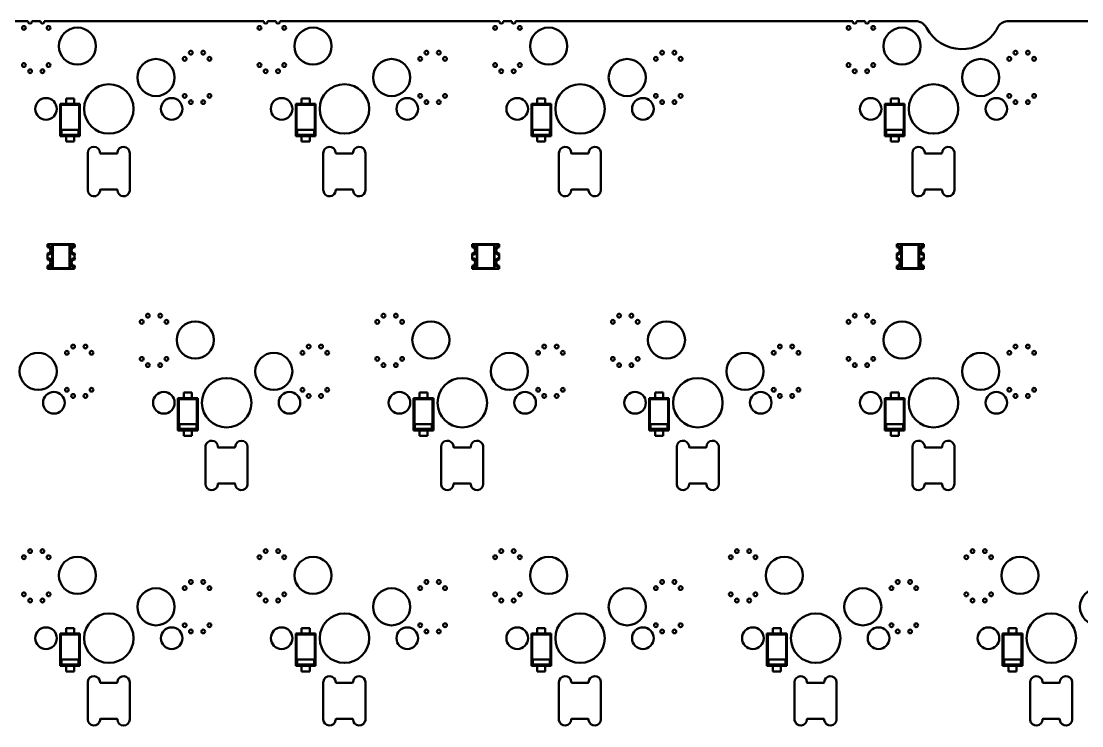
# Model space of a CAD drawing. Header units: millimetres. Extents: x 43 to 387, y 137 to 261.
# Drawn here: x 210.1 to 295.8, y 197 to 254 of the extents above; entities that cross this region are included whole.
import ezdxf

# ---------------------------------------------------------------- set-up
doc = ezdxf.new("R2010")
doc.units = ezdxf.units.MM
doc.header["$LTSCALE"] = 0.75
doc.layers.add('Visible', color=7, linetype='Continuous', lineweight=50)

msp = doc.modelspace()

# ---------------------------------------------------------------- linework, layer by layer
at = {"layer": 'Visible', "extrusion": (0, 0, -1)}
for p, q in [((210.665, 253.991), (208.952, 253.991)), ((211.665, 253.991), (210.953, 253.991)), ((229.715, 253.992), (211.953, 253.991)), ((230.715, 253.992), (230.002, 253.992)), ((248.766, 253.994), (231.002, 253.992)), ((249.766, 253.994), (249.052, 253.994)), ((270.679, 253.995), (250.052, 253.994)), ((277.34, 253.993), (270.679, 253.995)), ((278.34, 253.992), (277.627, 253.993)), ((282.412, 253.991), (278.627, 253.992)), ((289.915, 253.991), (289.807, 253.988)), ((296.39, 253.991), (289.915, 253.991)), ((283.294, 253.461), (283.241, 253.555)), ((289.032, 253.461), (288.943, 253.299)), ((213.717, 247.298), (213.242, 247.298)), ((213.242, 247.298), (213.305, 247.235)), ((213.242, 247.298), (213.242, 244.698)), ((214.779, 247.235), (213.305, 247.235)), ((213.305, 247.235), (213.305, 244.761)), ((214.367, 247.748), (213.717, 247.748)), ((213.717, 247.298), (213.717, 247.748)), ((214.367, 247.298), (213.717, 247.298)), ((214.367, 247.298), (214.367, 247.748)), ((214.842, 247.298), (214.367, 247.298)), ((214.842, 247.298), (214.779, 247.235)), ((214.779, 244.761), (214.779, 247.235)), ((214.842, 244.698), (214.842, 247.298)), ((232.767, 247.298), (232.292, 247.298)), ((232.292, 247.298), (232.355, 247.235)), ((232.292, 247.298), (232.292, 244.698)), ((233.829, 247.235), (232.355, 247.235)), ((232.355, 247.235), (232.355, 244.761)), ((233.417, 247.748), (232.767, 247.748)), ((232.767, 247.298), (232.767, 247.748)), ((233.417, 247.298), (232.767, 247.298)), ((233.417, 247.298), (233.417, 247.748)), ((233.892, 247.298), (233.417, 247.298)), ((233.892, 247.298), (233.829, 247.235)), ((233.829, 244.761), (233.829, 247.235)), ((233.892, 244.698), (233.892, 247.298)), ((251.817, 247.298), (251.342, 247.298)), ((251.342, 247.298), (251.405, 247.235)), ((251.342, 247.298), (251.342, 244.698)), ((252.879, 247.235), (251.405, 247.235)), ((251.405, 247.235), (251.405, 244.761)), ((252.467, 247.748), (251.817, 247.748)), ((251.817, 247.298), (251.817, 247.748)), ((252.467, 247.298), (251.817, 247.298)), ((252.467, 247.298), (252.467, 247.748)), ((252.942, 247.298), (252.467, 247.298)), ((252.942, 247.298), (252.879, 247.235)), ((252.879, 244.761), (252.879, 247.235)), ((252.942, 244.698), (252.942, 247.298)), ((280.392, 247.298), (279.917, 247.298)), ((279.917, 247.298), (279.98, 247.235)), ((279.917, 247.298), (279.917, 244.698)), ((281.454, 247.235), (279.98, 247.235)), ((279.98, 247.235), (279.98, 244.761)), ((281.042, 247.748), (280.392, 247.748)), ((280.392, 247.298), (280.392, 247.748)), ((281.042, 247.298), (280.392, 247.298)), ((281.042, 247.298), (281.042, 247.748)), ((281.517, 247.298), (281.042, 247.298)), ((281.517, 247.298), (281.454, 247.235)), ((281.454, 244.761), (281.454, 247.235)), ((281.517, 244.698), (281.517, 247.298)), ((213.242, 244.698), (213.305, 244.761)), ((213.242, 244.698), (213.717, 244.698)), ((213.305, 244.761), (214.779, 244.761)), ((213.355, 245.211), (214.729, 245.211)), ((213.355, 244.811), (213.355, 245.211)), ((213.355, 244.811), (214.729, 244.811)), ((213.717, 244.698), (214.367, 244.698)), ((213.717, 244.698), (213.717, 244.248)), ((214.367, 244.698), (214.842, 244.698)), ((214.367, 244.698), (214.367, 244.248)), ((214.729, 244.811), (214.729, 245.211)), ((214.842, 244.698), (214.779, 244.761)), ((232.292, 244.698), (232.355, 244.761)), ((232.292, 244.698), (232.767, 244.698)), ((232.355, 244.761), (233.829, 244.761)), ((232.405, 245.211), (233.779, 245.211)), ((232.405, 244.811), (232.405, 245.211)), ((232.405, 244.811), (233.779, 244.811)), ((232.767, 244.698), (233.417, 244.698)), ((232.767, 244.698), (232.767, 244.248)), ((233.417, 244.698), (233.892, 244.698)), ((233.417, 244.698), (233.417, 244.248)), ((233.779, 244.811), (233.779, 245.211)), ((233.892, 244.698), (233.829, 244.761)), ((251.342, 244.698), (251.405, 244.761)), ((251.342, 244.698), (251.817, 244.698)), ((251.405, 244.761), (252.879, 244.761)), ((251.455, 245.211), (252.829, 245.211)), ((251.455, 244.811), (251.455, 245.211)), ((251.455, 244.811), (252.829, 244.811)), ((251.817, 244.698), (252.467, 244.698)), ((251.817, 244.698), (251.817, 244.248)), ((252.467, 244.698), (252.942, 244.698)), ((252.467, 244.698), (252.467, 244.248)), ((252.829, 244.811), (252.829, 245.211)), ((252.942, 244.698), (252.879, 244.761)), ((279.917, 244.698), (279.98, 244.761)), ((279.917, 244.698), (280.392, 244.698)), ((279.98, 244.761), (281.454, 244.761)), ((280.03, 245.211), (281.404, 245.211)), ((280.03, 244.811), (280.03, 245.211)), ((280.03, 244.811), (281.404, 244.811)), ((280.392, 244.698), (281.042, 244.698)), ((280.392, 244.698), (280.392, 244.248)), ((281.042, 244.698), (281.517, 244.698)), ((281.042, 244.698), (281.042, 244.248)), ((281.404, 244.811), (281.404, 245.211)), ((281.517, 244.698), (281.454, 244.761)), ((213.717, 244.248), (214.367, 244.248)), ((232.767, 244.248), (233.417, 244.248)), ((251.817, 244.248), (252.467, 244.248)), ((280.392, 244.248), (281.042, 244.248)), ((215.469, 240.328), (215.469, 243.328)), ((216.469, 243.328), (216.471, 243.308)), ((216.519, 243.278), (217.819, 243.278)), ((217.819, 243.278), (217.839, 243.28)), ((217.869, 243.328), (217.871, 243.4)), ((218.869, 243.328), (218.869, 240.328)), ((234.519, 240.328), (234.519, 243.328)), ((235.516, 243.4), (235.519, 243.328)), ((235.549, 243.28), (235.569, 243.278)), ((235.569, 243.278), (236.869, 243.278)), ((237.916, 243.4), (237.919, 243.328)), ((237.919, 243.328), (237.919, 240.328)), ((253.569, 240.328), (253.569, 243.328)), ((254.566, 243.4), (254.569, 243.328)), ((254.599, 243.28), (254.619, 243.278)), ((254.619, 243.278), (255.919, 243.278)), ((255.967, 243.308), (255.969, 243.328)), ((256.966, 243.4), (256.969, 243.328)), ((256.969, 243.328), (256.969, 240.328)), ((282.144, 240.328), (282.144, 243.328)), ((283.141, 243.4), (283.144, 243.328)), ((283.174, 243.28), (283.194, 243.278)), ((283.194, 243.278), (284.494, 243.278)), ((284.542, 243.308), (284.544, 243.328)), ((285.541, 243.4), (285.544, 243.328)), ((285.544, 243.328), (285.544, 240.328)), ((216.469, 240.328), (216.466, 240.257)), ((216.519, 240.378), (216.499, 240.376)), ((217.819, 240.378), (216.519, 240.378)), ((217.869, 240.328), (217.867, 240.348)), ((218.869, 240.328), (218.866, 240.257)), ((234.521, 240.257), (234.519, 240.328)), ((235.521, 240.348), (235.519, 240.328)), ((236.869, 240.378), (235.569, 240.378)), ((236.889, 240.376), (236.869, 240.378)), ((236.921, 240.257), (236.919, 240.328)), ((253.571, 240.257), (253.569, 240.328)), ((255.919, 240.378), (254.619, 240.378)), ((255.939, 240.376), (255.919, 240.378)), ((255.971, 240.257), (255.969, 240.328)), ((282.146, 240.257), (282.144, 240.328)), ((283.146, 240.348), (283.144, 240.328)), ((284.494, 240.378), (283.194, 240.378)), ((284.514, 240.376), (284.494, 240.378)), ((284.546, 240.257), (284.544, 240.328)), ((212.217, 235.833), (212.217, 235.708)), ((212.227, 235.833), (212.217, 235.833)), ((212.227, 235.833), (212.227, 235.958)), ((212.227, 235.958), (214.407, 235.958)), ((214.042, 235.958), (212.592, 235.958)), ((212.641, 235.909), (212.592, 235.958)), ((212.592, 235.958), (212.592, 235.464)), ((213.993, 235.909), (212.641, 235.909)), ((212.641, 235.909), (212.641, 234.007)), ((213.993, 235.909), (214.042, 235.958)), ((213.993, 234.007), (213.993, 235.909)), ((214.042, 233.958), (214.042, 235.958)), ((214.407, 235.958), (214.407, 235.833)), ((214.407, 235.833), (214.417, 235.833)), ((214.417, 235.708), (214.417, 235.833)), ((246.547, 235.833), (246.547, 235.708)), ((246.557, 235.833), (246.547, 235.833)), ((246.557, 235.833), (246.557, 235.958)), ((246.557, 235.958), (248.737, 235.958)), ((248.372, 235.958), (246.922, 235.958)), ((246.971, 235.909), (246.922, 235.958)), ((246.922, 235.958), (246.922, 235.464)), ((248.323, 235.909), (246.971, 235.909)), ((246.971, 235.909), (246.971, 234.007)), ((248.323, 235.909), (248.372, 235.958)), ((248.323, 234.007), (248.323, 235.909)), ((248.372, 233.958), (248.372, 235.958)), ((248.737, 235.958), (248.737, 235.833)), ((248.737, 235.833), (248.747, 235.833)), ((248.747, 235.708), (248.747, 235.833)), ((280.877, 235.833), (280.877, 235.708)), ((280.887, 235.833), (280.877, 235.833)), ((280.887, 235.833), (280.887, 235.958)), ((280.887, 235.958), (283.067, 235.958)), ((282.702, 235.958), (281.252, 235.958)), ((281.301, 235.909), (281.252, 235.958)), ((281.252, 235.958), (281.252, 235.464)), ((282.653, 235.909), (281.301, 235.909)), ((281.301, 235.909), (281.301, 234.007)), ((282.653, 235.909), (282.702, 235.958)), ((282.653, 234.007), (282.653, 235.909)), ((282.702, 233.958), (282.702, 235.958)), ((283.067, 235.958), (283.067, 235.833)), ((283.067, 235.833), (283.077, 235.833)), ((283.077, 235.708), (283.077, 235.833)), ((212.217, 235.208), (212.217, 235.083)), ((212.217, 235.083), (212.227, 235.083)), ((212.227, 234.833), (212.227, 235.083)), ((212.592, 235.452), (212.592, 233.958)), ((214.407, 235.083), (214.407, 234.833)), ((214.407, 235.083), (214.417, 235.083)), ((214.417, 235.083), (214.417, 235.208)), ((246.547, 235.208), (246.547, 235.083)), ((246.547, 235.083), (246.557, 235.083)), ((246.557, 234.833), (246.557, 235.083)), ((246.922, 235.452), (246.922, 233.958)), ((248.737, 235.083), (248.737, 234.833)), ((248.737, 235.083), (248.747, 235.083)), ((248.747, 235.083), (248.747, 235.208)), ((280.877, 235.208), (280.877, 235.083)), ((280.877, 235.083), (280.887, 235.083)), ((280.887, 234.833), (280.887, 235.083)), ((281.252, 235.452), (281.252, 233.958)), ((283.067, 235.083), (283.067, 234.833)), ((283.067, 235.083), (283.077, 235.083)), ((283.077, 235.083), (283.077, 235.208)), ((212.227, 234.833), (212.217, 234.833)), ((212.217, 234.833), (212.217, 234.708)), ((212.217, 234.208), (212.217, 234.083)), ((214.407, 234.833), (214.417, 234.833)), ((214.417, 234.708), (214.417, 234.833)), ((214.417, 234.083), (214.417, 234.208)), ((246.557, 234.833), (246.547, 234.833)), ((246.547, 234.833), (246.547, 234.708)), ((246.547, 234.208), (246.547, 234.083)), ((248.737, 234.833), (248.747, 234.833)), ((248.747, 234.708), (248.747, 234.833)), ((248.747, 234.083), (248.747, 234.208)), ((280.887, 234.833), (280.877, 234.833)), ((280.877, 234.833), (280.877, 234.708)), ((280.877, 234.208), (280.877, 234.083)), ((283.067, 234.833), (283.077, 234.833)), ((283.077, 234.708), (283.077, 234.833)), ((283.077, 234.083), (283.077, 234.208)), ((212.227, 234.083), (212.217, 234.083)), ((212.227, 233.958), (212.227, 234.083)), ((214.407, 233.958), (212.227, 233.958)), ((212.641, 234.007), (212.592, 233.958)), ((212.592, 233.958), (214.042, 233.958)), ((212.641, 234.007), (213.993, 234.007)), ((213.993, 234.007), (214.042, 233.958)), ((214.407, 234.083), (214.407, 233.958)), ((214.407, 234.083), (214.417, 234.083)), ((246.557, 234.083), (246.547, 234.083)), ((246.557, 233.958), (246.557, 234.083)), ((248.737, 233.958), (246.557, 233.958)), ((246.971, 234.007), (246.922, 233.958)), ((246.922, 233.958), (248.372, 233.958)), ((246.971, 234.007), (248.323, 234.007)), ((248.323, 234.007), (248.372, 233.958)), ((248.737, 234.083), (248.737, 233.958)), ((248.737, 234.083), (248.747, 234.083)), ((280.887, 234.083), (280.877, 234.083)), ((280.887, 233.958), (280.887, 234.083)), ((283.067, 233.958), (280.887, 233.958)), ((281.301, 234.007), (281.252, 233.958)), ((281.252, 233.958), (282.702, 233.958)), ((281.301, 234.007), (282.653, 234.007)), ((282.653, 234.007), (282.702, 233.958)), ((283.067, 234.083), (283.067, 233.958)), ((283.067, 234.083), (283.077, 234.083)), ((223.892, 223.936), (223.242, 223.936)), ((223.242, 223.486), (223.242, 223.936)), ((223.892, 223.486), (223.892, 223.936)), ((242.942, 223.936), (242.292, 223.936)), ((242.292, 223.486), (242.292, 223.936)), ((242.942, 223.486), (242.942, 223.936)), ((261.992, 223.936), (261.342, 223.936)), ((261.342, 223.486), (261.342, 223.936)), ((261.992, 223.486), (261.992, 223.936)), ((281.042, 223.936), (280.392, 223.936)), ((280.392, 223.486), (280.392, 223.936)), ((281.042, 223.486), (281.042, 223.936)), ((223.242, 223.486), (222.767, 223.486)), ((222.767, 223.486), (222.83, 223.423)), ((222.767, 223.486), (222.767, 220.886)), ((224.304, 223.423), (222.83, 223.423)), ((222.83, 223.423), (222.83, 220.949)), ((223.892, 223.486), (223.242, 223.486)), ((224.367, 223.486), (223.892, 223.486)), ((224.367, 223.486), (224.304, 223.423)), ((224.304, 220.949), (224.304, 223.423)), ((224.367, 220.886), (224.367, 223.486)), ((242.292, 223.486), (241.817, 223.486)), ((241.817, 223.486), (241.88, 223.423)), ((241.817, 223.486), (241.817, 220.886)), ((243.354, 223.423), (241.88, 223.423)), ((241.88, 223.423), (241.88, 220.949)), ((242.942, 223.486), (242.292, 223.486)), ((243.417, 223.486), (242.942, 223.486)), ((243.417, 223.486), (243.354, 223.423)), ((243.354, 220.949), (243.354, 223.423)), ((243.417, 220.886), (243.417, 223.486)), ((261.342, 223.486), (260.867, 223.486)), ((260.867, 223.486), (260.93, 223.423)), ((260.867, 223.486), (260.867, 220.886)), ((262.404, 223.423), (260.93, 223.423)), ((260.93, 223.423), (260.93, 220.949)), ((261.992, 223.486), (261.342, 223.486)), ((262.467, 223.486), (261.992, 223.486)), ((262.467, 223.486), (262.404, 223.423)), ((262.404, 220.949), (262.404, 223.423)), ((262.467, 220.886), (262.467, 223.486)), ((280.392, 223.486), (279.917, 223.486)), ((279.917, 223.486), (279.98, 223.423)), ((279.917, 223.486), (279.917, 220.886)), ((281.454, 223.423), (279.98, 223.423)), ((279.98, 223.423), (279.98, 220.949)), ((281.042, 223.486), (280.392, 223.486)), ((281.517, 223.486), (281.042, 223.486)), ((281.517, 223.486), (281.454, 223.423)), ((281.454, 220.949), (281.454, 223.423)), ((281.517, 220.886), (281.517, 223.486)), ((222.88, 221.399), (224.254, 221.399)), ((222.88, 220.999), (222.88, 221.399)), ((224.254, 220.999), (224.254, 221.399)), ((241.93, 221.399), (243.304, 221.399)), ((241.93, 220.999), (241.93, 221.399)), ((243.304, 220.999), (243.304, 221.399)), ((260.98, 221.399), (262.354, 221.399)), ((260.98, 220.999), (260.98, 221.399)), ((262.354, 220.999), (262.354, 221.399)), ((280.03, 221.399), (281.404, 221.399)), ((280.03, 220.999), (280.03, 221.399)), ((281.404, 220.999), (281.404, 221.399)), ((222.767, 220.886), (222.83, 220.949)), ((222.767, 220.886), (223.242, 220.886)), ((222.83, 220.949), (224.304, 220.949)), ((222.88, 220.999), (224.254, 220.999)), ((223.242, 220.886), (223.892, 220.886)), ((223.242, 220.886), (223.242, 220.436)), ((223.242, 220.436), (223.892, 220.436)), ((223.892, 220.886), (224.367, 220.886)), ((223.892, 220.886), (223.892, 220.436)), ((224.367, 220.886), (224.304, 220.949)), ((241.817, 220.886), (241.88, 220.949)), ((241.817, 220.886), (242.292, 220.886)), ((241.88, 220.949), (243.354, 220.949)), ((241.93, 220.999), (243.304, 220.999)), ((242.292, 220.886), (242.942, 220.886)), ((242.292, 220.886), (242.292, 220.436)), ((242.292, 220.436), (242.942, 220.436)), ((242.942, 220.886), (243.417, 220.886)), ((242.942, 220.886), (242.942, 220.436)), ((243.417, 220.886), (243.354, 220.949)), ((260.867, 220.886), (260.93, 220.949)), ((260.867, 220.886), (261.342, 220.886)), ((260.93, 220.949), (262.404, 220.949)), ((260.98, 220.999), (262.354, 220.999)), ((261.342, 220.886), (261.992, 220.886)), ((261.342, 220.886), (261.342, 220.436)), ((261.342, 220.436), (261.992, 220.436)), ((261.992, 220.886), (262.467, 220.886)), ((261.992, 220.886), (261.992, 220.436)), ((262.467, 220.886), (262.404, 220.949)), ((279.917, 220.886), (279.98, 220.949)), ((279.917, 220.886), (280.392, 220.886)), ((279.98, 220.949), (281.454, 220.949)), ((280.03, 220.999), (281.404, 220.999)), ((280.392, 220.886), (281.042, 220.886)), ((280.392, 220.886), (280.392, 220.436)), ((280.392, 220.436), (281.042, 220.436)), ((281.042, 220.886), (281.517, 220.886)), ((281.042, 220.886), (281.042, 220.436)), ((281.517, 220.886), (281.454, 220.949)), ((224.995, 219.548), (224.997, 219.62)), ((224.995, 216.548), (224.995, 219.548)), ((225.995, 219.548), (225.997, 219.528)), ((228.395, 219.548), (228.395, 216.548)), ((244.045, 216.548), (244.045, 219.548)), ((245.042, 219.62), (245.045, 219.548)), ((246.443, 219.528), (246.445, 219.548)), ((247.442, 219.62), (247.445, 219.548)), ((247.445, 219.548), (247.445, 216.548)), ((263.095, 216.548), (263.095, 219.548)), ((264.092, 219.62), (264.095, 219.548)), ((265.493, 219.528), (265.495, 219.548)), ((266.492, 219.62), (266.495, 219.548)), ((266.495, 219.548), (266.495, 216.548)), ((282.145, 216.548), (282.145, 219.548)), ((283.142, 219.62), (283.145, 219.548)), ((284.543, 219.528), (284.545, 219.548)), ((285.542, 219.62), (285.545, 219.548)), ((285.545, 219.548), (285.545, 216.548)), ((226.045, 219.498), (227.345, 219.498)), ((227.345, 219.498), (227.365, 219.5)), ((245.075, 219.5), (245.095, 219.498)), ((245.095, 219.498), (246.395, 219.498)), ((264.125, 219.5), (264.145, 219.498)), ((264.145, 219.498), (265.445, 219.498)), ((283.175, 219.5), (283.195, 219.498)), ((283.195, 219.498), (284.495, 219.498)), ((225.995, 216.548), (225.992, 216.477)), ((226.045, 216.598), (226.025, 216.596)), ((227.345, 216.598), (226.045, 216.598)), ((227.395, 216.548), (227.393, 216.568)), ((228.395, 216.548), (228.392, 216.477)), ((244.047, 216.477), (244.045, 216.548)), ((245.047, 216.568), (245.045, 216.548)), ((246.395, 216.598), (245.095, 216.598)), ((246.447, 216.477), (246.445, 216.548)), ((263.097, 216.477), (263.095, 216.548)), ((264.097, 216.568), (264.095, 216.548)), ((265.445, 216.598), (264.145, 216.598)), ((265.497, 216.477), (265.495, 216.548)), ((282.147, 216.477), (282.145, 216.548)), ((284.495, 216.598), (283.195, 216.598)), ((284.515, 216.596), (284.495, 216.598)), ((284.547, 216.477), (284.545, 216.548)), ((213.717, 204.436), (213.242, 204.436)), ((213.242, 204.436), (213.305, 204.373)), ((213.242, 204.436), (213.242, 201.836)), ((214.779, 204.373), (213.305, 204.373)), ((213.305, 204.373), (213.305, 201.899)), ((214.367, 204.886), (213.717, 204.886)), ((213.717, 204.436), (213.717, 204.886)), ((214.367, 204.436), (213.717, 204.436)), ((214.367, 204.436), (214.367, 204.886)), ((214.842, 204.436), (214.367, 204.436)), ((214.842, 204.436), (214.779, 204.373)), ((214.779, 201.899), (214.779, 204.373)), ((214.842, 201.836), (214.842, 204.436)), ((232.767, 204.436), (232.292, 204.436)), ((232.292, 204.436), (232.355, 204.373)), ((232.292, 204.436), (232.292, 201.836)), ((233.829, 204.373), (232.355, 204.373)), ((232.355, 204.373), (232.355, 201.899)), ((233.417, 204.886), (232.767, 204.886)), ((232.767, 204.436), (232.767, 204.886)), ((233.417, 204.436), (232.767, 204.436)), ((233.417, 204.436), (233.417, 204.886)), ((233.892, 204.436), (233.417, 204.436)), ((233.892, 204.436), (233.829, 204.373)), ((233.829, 201.899), (233.829, 204.373)), ((233.892, 201.836), (233.892, 204.436)), ((251.817, 204.436), (251.342, 204.436)), ((251.342, 204.436), (251.405, 204.373)), ((251.342, 204.436), (251.342, 201.836)), ((252.879, 204.373), (251.405, 204.373)), ((251.405, 204.373), (251.405, 201.899)), ((252.467, 204.886), (251.817, 204.886)), ((251.817, 204.436), (251.817, 204.886)), ((252.467, 204.436), (251.817, 204.436)), ((252.467, 204.436), (252.467, 204.886)), ((252.942, 204.436), (252.467, 204.436)), ((252.942, 204.436), (252.879, 204.373)), ((252.879, 201.899), (252.879, 204.373)), ((252.942, 201.836), (252.942, 204.436)), ((270.867, 204.436), (270.392, 204.436)), ((270.392, 204.436), (270.455, 204.373)), ((270.392, 204.436), (270.392, 201.836)), ((271.929, 204.373), (270.455, 204.373)), ((270.455, 204.373), (270.455, 201.899)), ((271.517, 204.886), (270.867, 204.886)), ((270.867, 204.436), (270.867, 204.886)), ((271.517, 204.436), (270.867, 204.436)), ((271.517, 204.436), (271.517, 204.886)), ((271.992, 204.436), (271.517, 204.436)), ((271.992, 204.436), (271.929, 204.373)), ((271.929, 201.899), (271.929, 204.373)), ((271.992, 201.836), (271.992, 204.436)), ((289.917, 204.436), (289.442, 204.436)), ((289.442, 204.436), (289.505, 204.373)), ((289.442, 204.436), (289.442, 201.836)), ((290.979, 204.373), (289.505, 204.373)), ((289.505, 204.373), (289.505, 201.899)), ((290.567, 204.886), (289.917, 204.886)), ((289.917, 204.436), (289.917, 204.886)), ((290.567, 204.436), (289.917, 204.436)), ((290.567, 204.436), (290.567, 204.886)), ((291.042, 204.436), (290.567, 204.436)), ((291.042, 204.436), (290.979, 204.373)), ((290.979, 201.899), (290.979, 204.373)), ((291.042, 201.836), (291.042, 204.436)), ((213.242, 201.836), (213.305, 201.899)), ((213.242, 201.836), (213.717, 201.836)), ((213.305, 201.899), (214.779, 201.899)), ((213.355, 202.349), (214.729, 202.349)), ((213.355, 201.949), (213.355, 202.349)), ((213.355, 201.949), (214.729, 201.949)), ((213.717, 201.836), (214.367, 201.836)), ((213.717, 201.836), (213.717, 201.386)), ((214.367, 201.836), (214.842, 201.836)), ((214.367, 201.836), (214.367, 201.386)), ((214.729, 201.949), (214.729, 202.349)), ((214.842, 201.836), (214.779, 201.899)), ((232.292, 201.836), (232.355, 201.899)), ((232.292, 201.836), (232.767, 201.836)), ((232.355, 201.899), (233.829, 201.899)), ((232.405, 202.349), (233.779, 202.349)), ((232.405, 201.949), (232.405, 202.349)), ((232.405, 201.949), (233.779, 201.949)), ((232.767, 201.836), (233.417, 201.836)), ((232.767, 201.836), (232.767, 201.386)), ((233.417, 201.836), (233.892, 201.836)), ((233.417, 201.836), (233.417, 201.386)), ((233.779, 201.949), (233.779, 202.349)), ((233.892, 201.836), (233.829, 201.899)), ((251.342, 201.836), (251.405, 201.899)), ((251.342, 201.836), (251.817, 201.836)), ((251.405, 201.899), (252.879, 201.899)), ((251.455, 202.349), (252.829, 202.349)), ((251.455, 201.949), (251.455, 202.349)), ((251.455, 201.949), (252.829, 201.949)), ((251.817, 201.836), (252.467, 201.836)), ((251.817, 201.836), (251.817, 201.386)), ((252.467, 201.836), (252.942, 201.836)), ((252.467, 201.836), (252.467, 201.386)), ((252.829, 201.949), (252.829, 202.349)), ((252.942, 201.836), (252.879, 201.899)), ((270.392, 201.836), (270.455, 201.899)), ((270.392, 201.836), (270.867, 201.836)), ((270.455, 201.899), (271.929, 201.899)), ((270.505, 202.349), (271.879, 202.349)), ((270.505, 201.949), (270.505, 202.349)), ((270.505, 201.949), (271.879, 201.949)), ((270.867, 201.836), (271.517, 201.836)), ((270.867, 201.836), (270.867, 201.386)), ((271.517, 201.836), (271.992, 201.836)), ((271.517, 201.836), (271.517, 201.386)), ((271.879, 201.949), (271.879, 202.349)), ((271.992, 201.836), (271.929, 201.899)), ((289.442, 201.836), (289.505, 201.899)), ((289.442, 201.836), (289.917, 201.836)), ((289.505, 201.899), (290.979, 201.899)), ((289.555, 202.349), (290.929, 202.349)), ((289.555, 201.949), (289.555, 202.349)), ((289.555, 201.949), (290.929, 201.949)), ((289.917, 201.836), (290.567, 201.836)), ((289.917, 201.836), (289.917, 201.386)), ((290.567, 201.836), (291.042, 201.836)), ((290.567, 201.836), (290.567, 201.386)), ((290.929, 201.949), (290.929, 202.349)), ((291.042, 201.836), (290.979, 201.899)), ((213.717, 201.386), (214.367, 201.386)), ((232.767, 201.386), (233.417, 201.386)), ((251.817, 201.386), (252.467, 201.386)), ((270.867, 201.386), (271.517, 201.386)), ((289.917, 201.386), (290.567, 201.386)), ((215.47, 200.498), (215.472, 200.57)), ((215.47, 197.498), (215.47, 200.498)), ((216.47, 200.498), (216.472, 200.478)), ((216.52, 200.448), (217.82, 200.448)), ((217.82, 200.448), (217.84, 200.45)), ((217.87, 200.498), (217.872, 200.57)), ((218.87, 200.498), (218.87, 197.498)), ((234.52, 200.498), (234.522, 200.57)), ((234.52, 197.498), (234.52, 200.498)), ((235.52, 200.498), (235.522, 200.478)), ((235.57, 200.448), (236.87, 200.448)), ((236.87, 200.448), (236.89, 200.45)), ((236.92, 200.498), (236.922, 200.57)), ((237.92, 200.498), (237.92, 197.498)), ((253.57, 197.498), (253.57, 200.498)), ((254.567, 200.57), (254.57, 200.498)), ((254.6, 200.45), (254.62, 200.448)), ((254.62, 200.448), (255.92, 200.448)), ((255.968, 200.478), (255.97, 200.498)), ((256.967, 200.57), (256.97, 200.498)), ((256.97, 200.498), (256.97, 197.498)), ((272.62, 197.498), (272.62, 200.498)), ((273.617, 200.57), (273.62, 200.498)), ((273.65, 200.45), (273.67, 200.448)), ((273.67, 200.448), (274.97, 200.448)), ((275.018, 200.478), (275.02, 200.498)), ((276.017, 200.57), (276.02, 200.498)), ((276.02, 200.498), (276.02, 197.498)), ((291.67, 197.498), (291.67, 200.498)), ((292.667, 200.57), (292.67, 200.498)), ((292.72, 200.448), (294.02, 200.448)), ((294.068, 200.478), (294.07, 200.498)), ((295.067, 200.57), (295.07, 200.498)), ((295.07, 200.498), (295.07, 197.498)), ((216.47, 197.498), (216.467, 197.427)), ((216.52, 197.548), (216.5, 197.546)), ((217.82, 197.548), (216.52, 197.548)), ((217.87, 197.498), (217.868, 197.518)), ((235.52, 197.498), (235.517, 197.427)), ((235.57, 197.548), (235.55, 197.546)), ((236.87, 197.548), (235.57, 197.548)), ((236.92, 197.498), (236.918, 197.518)), ((237.92, 197.498), (237.917, 197.427)), ((253.572, 197.427), (253.57, 197.498)), ((254.572, 197.518), (254.57, 197.498)), ((255.92, 197.548), (254.62, 197.548)), ((255.94, 197.546), (255.92, 197.548)), ((255.972, 197.427), (255.97, 197.498)), ((272.622, 197.427), (272.62, 197.498)), ((273.622, 197.518), (273.62, 197.498)), ((274.97, 197.548), (273.67, 197.548)), ((274.99, 197.546), (274.97, 197.548)), ((275.022, 197.427), (275.02, 197.498)), ((291.672, 197.427), (291.67, 197.498)), ((292.672, 197.518), (292.67, 197.498)), ((294.02, 197.548), (292.72, 197.548)), ((294.04, 197.546), (294.02, 197.548)), ((294.072, 197.427), (294.07, 197.498))]:
    msp.add_line(p, q, dxfattribs=at)
at = {"layer": 'Visible'}
for centre, radius in [((210.309, 253.448), 0.15), ((212.309, 253.448), 0.15), ((214.639, 251.978), 1.5), ((229.359, 253.448), 0.15), ((231.359, 253.448), 0.15), ((233.689, 251.978), 1.5), ((248.409, 253.448), 0.15), ((250.409, 253.448), 0.15), ((252.739, 251.978), 1.5), ((276.984, 253.448), 0.15), ((278.984, 253.448), 0.15), ((281.314, 251.978), 1.5), ((223.809, 251.448), 0.15), ((224.809, 251.448), 0.15), ((242.859, 251.448), 0.15), ((243.859, 251.448), 0.15), ((261.909, 251.448), 0.15), ((262.909, 251.448), 0.15), ((290.484, 251.448), 0.15), ((291.484, 251.448), 0.15), ((210.309, 250.448), 0.15), ((212.309, 250.448), 0.15), ((220.989, 249.438), 1.5), ((223.309, 250.948), 0.15), ((225.309, 250.948), 0.15), ((229.359, 250.448), 0.15), ((231.359, 250.448), 0.15), ((240.039, 249.438), 1.5), ((242.359, 250.948), 0.15), ((244.359, 250.948), 0.15), ((248.409, 250.448), 0.15), ((250.409, 250.448), 0.15), ((259.089, 249.438), 1.5), ((261.409, 250.948), 0.15), ((263.409, 250.948), 0.15), ((276.984, 250.448), 0.15), ((278.984, 250.448), 0.15), ((287.664, 249.438), 1.5), ((289.984, 250.948), 0.15), ((291.984, 250.948), 0.15), ((210.809, 249.948), 0.15), ((211.809, 249.948), 0.15), ((229.859, 249.948), 0.15), ((230.859, 249.948), 0.15), ((248.909, 249.948), 0.15), ((249.909, 249.948), 0.15), ((277.484, 249.948), 0.15), ((278.484, 249.948), 0.15), ((217.179, 246.898), 2), ((236.229, 246.898), 2), ((255.279, 246.898), 2), ((283.854, 246.898), 2), ((223.309, 247.948), 0.15), ((225.309, 247.948), 0.15), ((242.359, 247.948), 0.15), ((244.359, 247.948), 0.15), ((261.409, 247.948), 0.15), ((263.409, 247.948), 0.15), ((289.984, 247.948), 0.15), ((291.984, 247.948), 0.15), ((212.099, 246.898), 0.875), ((222.259, 246.898), 0.875), ((223.809, 247.448), 0.15), ((224.809, 247.448), 0.15), ((231.149, 246.898), 0.875), ((241.309, 246.898), 0.875), ((242.859, 247.448), 0.15), ((243.859, 247.448), 0.15), ((250.199, 246.898), 0.875), ((260.359, 246.898), 0.875), ((261.909, 247.448), 0.15), ((262.909, 247.448), 0.15), ((278.774, 246.898), 0.875), ((288.934, 246.898), 0.875), ((290.484, 247.448), 0.15), ((291.484, 247.448), 0.15), ((219.835, 229.668), 0.15), ((220.335, 230.168), 0.15), ((221.335, 230.168), 0.15), ((221.835, 229.668), 0.15), ((238.885, 229.668), 0.15), ((239.385, 230.168), 0.15), ((240.385, 230.168), 0.15), ((240.885, 229.668), 0.15), ((257.935, 229.668), 0.15), ((258.435, 230.168), 0.15), ((259.435, 230.168), 0.15), ((259.935, 229.668), 0.15), ((276.985, 229.668), 0.15), ((277.485, 230.168), 0.15), ((278.485, 230.168), 0.15), ((278.985, 229.668), 0.15), ((224.165, 228.198), 1.5), ((243.215, 228.198), 1.5), ((262.265, 228.198), 1.5), ((281.315, 228.198), 1.5), ((213.785, 227.168), 0.15), ((214.285, 227.668), 0.15), ((215.285, 227.668), 0.15), ((215.785, 227.168), 0.15), ((232.835, 227.168), 0.15), ((233.335, 227.668), 0.15), ((234.335, 227.668), 0.15), ((234.835, 227.168), 0.15), ((251.885, 227.168), 0.15), ((252.385, 227.668), 0.15), ((253.385, 227.668), 0.15), ((253.885, 227.168), 0.15), ((270.935, 227.168), 0.15), ((271.435, 227.668), 0.15), ((272.435, 227.668), 0.15), ((272.935, 227.168), 0.15), ((289.985, 227.168), 0.15), ((290.485, 227.668), 0.15), ((291.485, 227.668), 0.15), ((291.985, 227.168), 0.15), ((211.465, 225.658), 1.5), ((219.835, 226.668), 0.15), ((221.835, 226.668), 0.15), ((230.515, 225.658), 1.5), ((238.885, 226.668), 0.15), ((240.885, 226.668), 0.15), ((249.565, 225.658), 1.5), ((257.935, 226.668), 0.15), ((259.935, 226.668), 0.15), ((268.615, 225.658), 1.5), ((276.985, 226.668), 0.15), ((278.985, 226.668), 0.15), ((287.665, 225.658), 1.5), ((220.335, 226.168), 0.15), ((221.335, 226.168), 0.15), ((239.385, 226.168), 0.15), ((240.385, 226.168), 0.15), ((258.435, 226.168), 0.15), ((259.435, 226.168), 0.15), ((277.485, 226.168), 0.15), ((278.485, 226.168), 0.15), ((226.705, 223.118), 2), ((245.755, 223.118), 2), ((264.805, 223.118), 2), ((283.855, 223.118), 2), ((212.735, 223.118), 0.875), ((213.785, 224.168), 0.15), ((214.285, 223.668), 0.15), ((215.285, 223.668), 0.15), ((215.785, 224.168), 0.15), ((221.625, 223.118), 0.875), ((231.785, 223.118), 0.875), ((232.835, 224.168), 0.15), ((233.335, 223.668), 0.15), ((234.335, 223.668), 0.15), ((234.835, 224.168), 0.15), ((240.675, 223.118), 0.875), ((250.835, 223.118), 0.875), ((251.885, 224.168), 0.15), ((252.385, 223.668), 0.15), ((253.385, 223.668), 0.15), ((253.885, 224.168), 0.15), ((259.725, 223.118), 0.875), ((269.885, 223.118), 0.875), ((270.935, 224.168), 0.15), ((271.435, 223.668), 0.15), ((272.435, 223.668), 0.15), ((272.935, 224.168), 0.15), ((278.775, 223.118), 0.875), ((288.935, 223.118), 0.875), ((289.985, 224.168), 0.15), ((290.485, 223.668), 0.15), ((291.485, 223.668), 0.15), ((291.985, 224.168), 0.15), ((210.81, 211.118), 0.15), ((211.81, 211.118), 0.15), ((229.86, 211.118), 0.15), ((230.86, 211.118), 0.15), ((248.91, 211.118), 0.15), ((249.91, 211.118), 0.15), ((267.96, 211.118), 0.15), ((268.96, 211.118), 0.15), ((287.01, 211.118), 0.15), ((288.01, 211.118), 0.15), ((210.31, 210.618), 0.15), ((212.31, 210.618), 0.15), ((214.64, 209.148), 1.5), ((229.36, 210.618), 0.15), ((231.36, 210.618), 0.15), ((233.69, 209.148), 1.5), ((248.41, 210.618), 0.15), ((250.41, 210.618), 0.15), ((252.74, 209.148), 1.5), ((267.46, 210.618), 0.15), ((269.46, 210.618), 0.15), ((271.79, 209.148), 1.5), ((286.51, 210.618), 0.15), ((288.51, 210.618), 0.15), ((290.84, 209.148), 1.5), ((223.81, 208.618), 0.15), ((224.81, 208.618), 0.15), ((242.86, 208.618), 0.15), ((243.86, 208.618), 0.15), ((261.91, 208.618), 0.15), ((262.91, 208.618), 0.15), ((280.96, 208.618), 0.15), ((281.96, 208.618), 0.15), ((210.31, 207.618), 0.15), ((212.31, 207.618), 0.15), ((220.99, 206.608), 1.5), ((223.31, 208.118), 0.15), ((225.31, 208.118), 0.15), ((229.36, 207.618), 0.15), ((231.36, 207.618), 0.15), ((240.04, 206.608), 1.5), ((242.36, 208.118), 0.15), ((244.36, 208.118), 0.15), ((248.41, 207.618), 0.15), ((250.41, 207.618), 0.15), ((259.09, 206.608), 1.5), ((261.41, 208.118), 0.15), ((263.41, 208.118), 0.15), ((267.46, 207.618), 0.15), ((269.46, 207.618), 0.15), ((278.14, 206.608), 1.5), ((280.46, 208.118), 0.15), ((282.46, 208.118), 0.15), ((286.51, 207.618), 0.15), ((288.51, 207.618), 0.15), ((297.19, 206.608), 1.5), ((210.81, 207.118), 0.15), ((211.81, 207.118), 0.15), ((229.86, 207.118), 0.15), ((230.86, 207.118), 0.15), ((248.91, 207.118), 0.15), ((249.91, 207.118), 0.15), ((267.96, 207.118), 0.15), ((268.96, 207.118), 0.15), ((287.01, 207.118), 0.15), ((288.01, 207.118), 0.15), ((217.18, 204.068), 2), ((236.23, 204.068), 2), ((255.28, 204.068), 2), ((274.33, 204.068), 2), ((293.38, 204.068), 2), ((223.31, 205.118), 0.15), ((225.31, 205.118), 0.15), ((242.36, 205.118), 0.15), ((244.36, 205.118), 0.15), ((261.41, 205.118), 0.15), ((263.41, 205.118), 0.15), ((280.46, 205.118), 0.15), ((282.46, 205.118), 0.15), ((212.1, 204.068), 0.875), ((222.26, 204.068), 0.875), ((223.81, 204.618), 0.15), ((224.81, 204.618), 0.15), ((231.15, 204.068), 0.875), ((241.31, 204.068), 0.875), ((242.86, 204.618), 0.15), ((243.86, 204.618), 0.15), ((250.2, 204.068), 0.875), ((260.36, 204.068), 0.875), ((261.91, 204.618), 0.15), ((262.91, 204.618), 0.15), ((269.25, 204.068), 0.875), ((279.41, 204.068), 0.875), ((280.96, 204.618), 0.15), ((281.96, 204.618), 0.15), ((288.3, 204.068), 0.875)]:
    msp.add_circle(centre, radius, dxfattribs=at)
for centre, radius, start, end in [((210.809, 253.948), 0.15, 163.44318, 16.56463), ((211.809, 253.948), 0.15, 163.41599, 16.59183), ((229.859, 253.948), 0.15, 162.92447, 17.08335), ((230.859, 253.948), 0.15, 162.8972, 17.11061), ((248.909, 253.948), 0.15, 162.40431, 17.6035), ((249.909, 253.948), 0.15, 162.37697, 17.63085), ((277.484, 253.948), 0.15, 162.76305, 17.19581), ((278.484, 253.948), 0.15, 162.90655, 17.05231), ((282.42, 253), 0.991, 34.04558, 90.49053), ((289.911, 253.003), 0.991, 96.02239, 152.47268), ((216.514, 243.325), 0.0465, 200.42305, 275.53642), ((217.822, 243.324), 0.0465, 290.42305, 5.53642), ((235.565, 243.324), 0.0465, 174.46358, 249.57695), ((236.869, 243.328), 0.05, 270.00133, 359.99867), ((254.615, 243.324), 0.0465, 174.46358, 249.57695), ((255.923, 243.325), 0.0465, 264.46358, 339.57695), ((283.19, 243.324), 0.0465, 174.46358, 249.57695), ((284.498, 243.325), 0.0465, 264.46358, 339.57695), ((216.515, 240.333), 0.0465, 110.42305, 185.53642), ((217.823, 240.332), 0.0465, 20.42305, 95.53642), ((235.564, 240.332), 0.0465, 84.46358, 159.57695), ((236.872, 240.333), 0.0465, 354.46358, 69.57695), ((254.619, 240.328), 0.05, 90.00133, 179.99867), ((255.922, 240.333), 0.0465, 354.46358, 69.57695), ((283.189, 240.332), 0.0465, 84.46358, 159.57695), ((284.497, 240.333), 0.0465, 354.46358, 69.57695), ((212.217, 235.458), 0.375, 271.52753, 88.47247), ((214.417, 235.458), 0.375, 90, 270), ((246.547, 235.458), 0.375, 271.52753, 88.47247), ((248.747, 235.458), 0.375, 90, 270), ((280.877, 235.458), 0.375, 271.52753, 88.47247), ((283.077, 235.458), 0.375, 90, 270), ((212.217, 234.458), 0.375, 270, 90), ((214.417, 234.458), 0.375, 90, 270), ((246.547, 234.458), 0.375, 270, 90), ((248.747, 234.458), 0.375, 90, 270), ((280.877, 234.458), 0.375, 270, 90), ((283.077, 234.458), 0.375, 90, 270), ((226.04, 219.545), 0.0465, 200.42305, 275.53642), ((227.348, 219.544), 0.0465, 290.42305, 5.53642), ((245.091, 219.544), 0.0465, 174.46358, 249.57695), ((246.399, 219.545), 0.0465, 264.46358, 339.57695), ((264.141, 219.544), 0.0465, 174.46358, 249.57695), ((265.449, 219.545), 0.0465, 264.46358, 339.57695), ((283.191, 219.544), 0.0465, 174.46358, 249.57695), ((284.499, 219.545), 0.0465, 264.46358, 339.57695), ((226.041, 216.553), 0.0465, 110.42305, 185.53642), ((227.349, 216.552), 0.0465, 20.42305, 95.53642), ((245.09, 216.552), 0.0465, 84.46358, 159.57695), ((246.395, 216.548), 0.05, 0.00133, 89.99867), ((264.14, 216.552), 0.0465, 84.46358, 159.57695), ((265.445, 216.548), 0.05, 0.00133, 89.99867), ((283.195, 216.548), 0.05, 90.00133, 179.99867), ((284.498, 216.553), 0.0465, 354.46358, 69.57695), ((216.515, 200.495), 0.0465, 200.42305, 275.53642), ((217.823, 200.494), 0.0465, 290.42305, 5.53642), ((235.565, 200.495), 0.0465, 200.42305, 275.53642), ((236.873, 200.494), 0.0465, 290.42305, 5.53642), ((254.616, 200.494), 0.0465, 174.46358, 249.57695), ((255.924, 200.495), 0.0465, 264.46358, 339.57695), ((273.666, 200.494), 0.0465, 174.46358, 249.57695), ((274.974, 200.495), 0.0465, 264.46358, 339.57695), ((292.72, 200.498), 0.05, 180.00133, 269.99867), ((294.024, 200.495), 0.0465, 264.46358, 339.57695), ((216.516, 197.503), 0.0465, 110.42305, 185.53642), ((217.824, 197.502), 0.0465, 20.42305, 95.53642), ((235.566, 197.503), 0.0465, 110.42305, 185.53642), ((236.874, 197.502), 0.0465, 20.42305, 95.53642), ((254.615, 197.502), 0.0465, 84.46358, 159.57695), ((255.923, 197.503), 0.0465, 354.46358, 69.57695), ((273.665, 197.502), 0.0465, 84.46358, 159.57695), ((274.973, 197.503), 0.0465, 354.46358, 69.57695), ((292.715, 197.502), 0.0465, 84.46358, 159.57695), ((294.023, 197.503), 0.0465, 354.46358, 69.57695)]:
    msp.add_arc(centre, radius, start, end, dxfattribs=at)
at = {"layer": 'Visible', "extrusion": (0, 0, -1)}
for centre, radius, start, end in [((-286.165, 254.985), 3.25, 211.25672, 332.03191), ((-215.969, 243.328), 0.5, 0, 180), ((-218.368, 243.33), 0.501, 8.03444, 180.16836), ((-235.02, 243.33), 0.501, 359.83164, 171.96556), ((-237.42, 243.33), 0.501, 359.83164, 171.96556), ((-254.07, 243.33), 0.501, 359.83164, 171.96556), ((-256.47, 243.33), 0.501, 359.83164, 171.96556), ((-282.645, 243.33), 0.501, 359.83164, 171.96556), ((-285.045, 243.33), 0.501, 359.83164, 171.96556), ((-215.97, 240.327), 0.501, 188.03444, 0.16836), ((-218.37, 240.327), 0.501, 188.03444, 0.16836), ((-235.018, 240.327), 0.501, 179.83164, 351.96556), ((-237.418, 240.327), 0.501, 179.83164, 351.96556), ((-254.068, 240.327), 0.501, 179.83164, 351.96556), ((-256.468, 240.327), 0.501, 179.83164, 351.96556), ((-282.643, 240.327), 0.501, 179.83164, 351.96556), ((-285.043, 240.327), 0.501, 179.83164, 351.96556), ((-212.217, 235.458), 0.25, 90, 270), ((-214.417, 235.458), 0.25, 270, 90), ((-246.547, 235.458), 0.25, 90, 270), ((-248.747, 235.458), 0.25, 270, 90), ((-280.877, 235.458), 0.25, 90, 270), ((-283.077, 235.458), 0.25, 270, 90), ((-212.217, 234.458), 0.25, 90, 270), ((-214.417, 234.458), 0.25, 270, 90), ((-246.547, 234.458), 0.25, 90, 270), ((-248.747, 234.458), 0.25, 270, 90), ((-280.877, 234.458), 0.25, 90, 270), ((-283.077, 234.458), 0.25, 270, 90), ((-225.494, 219.55), 0.501, 8.03444, 180.16836), ((-227.895, 219.548), 0.5, 0, 180), ((-244.546, 219.55), 0.501, 359.83164, 171.96556), ((-246.946, 219.55), 0.501, 359.83164, 171.96556), ((-263.596, 219.55), 0.501, 359.83164, 171.96556), ((-265.996, 219.55), 0.501, 359.83164, 171.96556), ((-282.646, 219.55), 0.501, 359.83164, 171.96556), ((-285.046, 219.55), 0.501, 359.83164, 171.96556), ((-225.496, 216.547), 0.501, 188.03444, 0.16836), ((-227.896, 216.547), 0.501, 188.03444, 0.16836), ((-244.544, 216.547), 0.501, 179.83164, 351.96556), ((-246.944, 216.547), 0.501, 179.83164, 351.96556), ((-263.594, 216.547), 0.501, 179.83164, 351.96556), ((-265.994, 216.547), 0.501, 179.83164, 351.96556), ((-282.644, 216.547), 0.501, 179.83164, 351.96556), ((-285.044, 216.547), 0.501, 179.83164, 351.96556), ((-215.969, 200.5), 0.501, 8.03444, 180.16836), ((-218.369, 200.5), 0.501, 8.03444, 180.16836), ((-235.019, 200.5), 0.501, 8.03444, 180.16836), ((-237.419, 200.5), 0.501, 8.03444, 180.16836), ((-254.071, 200.5), 0.501, 359.83164, 171.96556), ((-256.471, 200.5), 0.501, 359.83164, 171.96556), ((-273.121, 200.5), 0.501, 359.83164, 171.96556), ((-275.521, 200.5), 0.501, 359.83164, 171.96556), ((-292.171, 200.5), 0.501, 359.83164, 171.96556), ((-294.571, 200.5), 0.501, 359.83164, 171.96556), ((-215.971, 197.497), 0.501, 188.03444, 0.16836), ((-218.37, 197.498), 0.5, 180, 0), ((-235.021, 197.497), 0.501, 188.03444, 0.16836), ((-237.421, 197.497), 0.501, 188.03444, 0.16836), ((-254.069, 197.497), 0.501, 179.83164, 351.96556), ((-256.469, 197.497), 0.501, 179.83164, 351.96556), ((-273.119, 197.497), 0.501, 179.83164, 351.96556), ((-275.519, 197.497), 0.501, 179.83164, 351.96556), ((-292.169, 197.497), 0.501, 179.83164, 351.96556), ((-294.569, 197.497), 0.501, 179.83164, 351.96556)]:
    msp.add_arc(centre, radius, start, end, dxfattribs=at)

doc.saveas('drawing.dxf')
